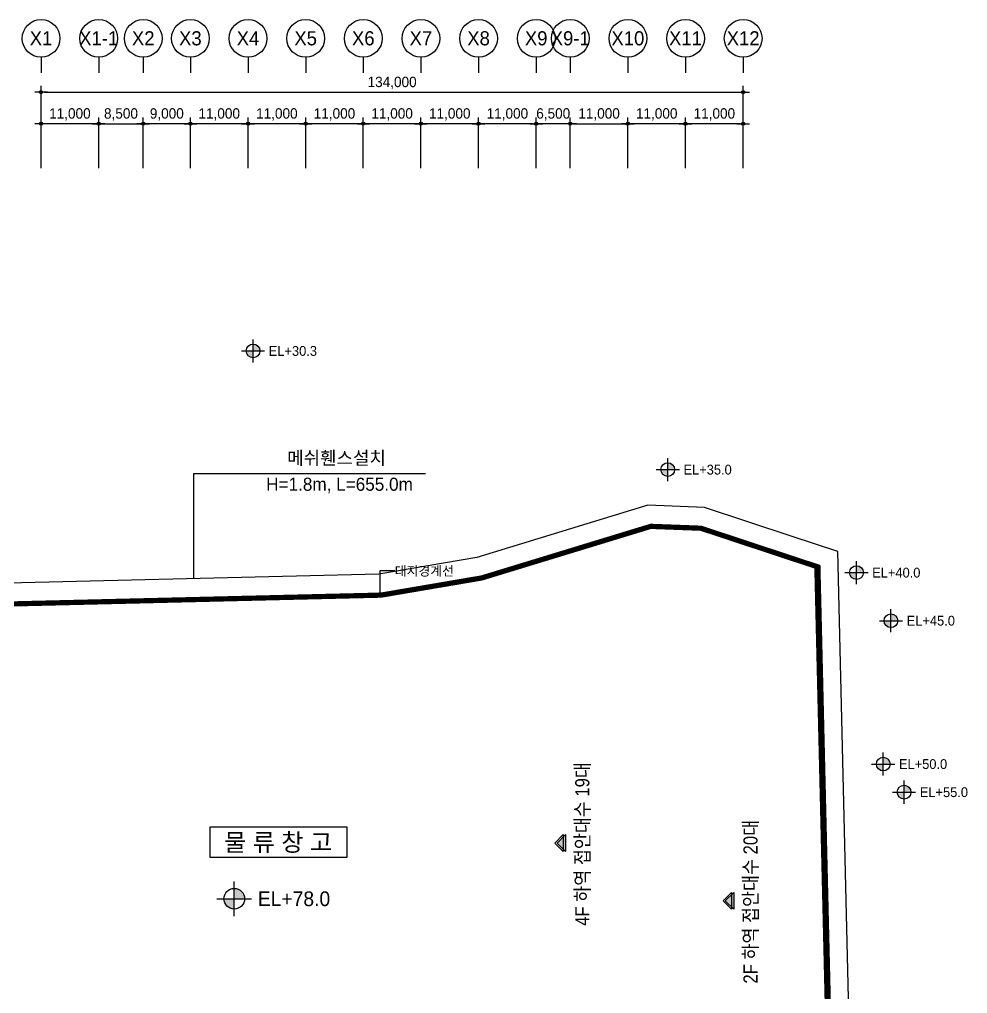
# Model space of a CAD drawing. Header units: millimetres. Extents: x 252236504 to 252719117, y 504208406 to 504547114.
# Drawn here: x 252418581 to 252599521, y 504361202 to 504547114 of the extents above; entities that cross this region are included whole.
import ezdxf
from ezdxf.enums import TextEntityAlignment as Align

# ---------------------------------------------------------------- set-up
doc = ezdxf.new("R2010")
doc.units = ezdxf.units.MM
doc.linetypes.add('DIVIDEX2', pattern=[2.5, 1, -0.5, 0, -0.5, 0, -0.5])
doc.linetypes.add('사무실2종$0$ACAD_ISO04W100', pattern=[30, 24, -3, 0, -3])
for name, color, linetype in [('4A.TEC DIM', 7, 'Continuous'), ('4A.TEC SITE', 1, 'DIVIDEX2'), ('4A.TEC TEXT', 7, 'Continuous'), ('4A.TEC TEXT 1', 3, 'Continuous'), ('4A.TEC TEXT 2', 3, 'Continuous'), ('4A.TEC 심볼', 7, 'Continuous')]:
    doc.layers.add(name, color=color, linetype=linetype)
doc.styles.add('GHS', font='malgun.ttf')
doc.styles.add('SAMOO', font='')
doc.styles.get("Standard").update_dxf_attribs({"font": ''})
doc.styles.add('나눔고딕', font='')
doc.styles.add('돋움', font='')
doc.styles.add('돋음체', font='')
doc.styles.add('울릉도L', font='')
doc.styles.get('SAMOO').set_extended_font_data('Dotum')
doc.styles.get('Standard').set_extended_font_data('Dotum')
doc.styles.get('나눔고딕').set_extended_font_data('Dotum')
doc.styles.get('돋움').set_extended_font_data('Dotum')
doc.styles.get('돋음체').set_extended_font_data('Dotum')
doc.styles.get('울릉도L').set_extended_font_data('Dotum')
doc.dimstyles.new('DIM_600(외부치수)', dxfattribs={"dimscale": 400, "dimtxt": 3.3, "dimasz": 1, "dimexe": 2, "dimexo": 2, "dimgap": 1, "dimtad": 1, "dimdec": 0, "dimdsep": 46, "dimlunit": 6, "dimtxsty": '나눔고딕', "dimblk1": 'DIMDOT', "dimblk2": 'DIMDOT', "dimsah": 1, "dimcen": 2.5, "dimdle": 1.5, "dimclrd": 8, "dimclre": 8, "dimclrt": 3, "dimadec": 0, "dimazin": 0, "dimtfac": 1, "dimtdec": 0, "dimtix": 1, "dimtmove": 2, "dimatfit": 3, "dimldrblk": 'DIMDOT', "dimfxl": 0, "dimtvp": 1, "dimtolj": 1, "dimtzin": 0, "dimarcsym": 0})

# ---------------------------------------------------------------- blocks, each defined once
blk = doc.blocks.new('FL-LEVEL1')
at = {"layer": '4A.TEC 심볼', "linetype": 'ByBlock'}
h = blk.add_hatch(color=256, dxfattribs=at)
h.paths.add_polyline_path([(295, 175), (295, 0), (470, 0, 0.414214)])
h.paths.add_polyline_path([(295, 0), (120, 0, 0.414214), (295, -175)])
for p, q in [((295, -295), (295, 295)), ((0, 0), (590, 0))]:
    blk.add_line(p, q, dxfattribs=at)
blk.add_circle((295, 0), 175, dxfattribs=at)
at = {"layer": '4A.TEC TEXT 2', "color": 3, "linetype": 'ByBlock', "style": 'SAMOO'}
blk.add_attdef('FL', text='', height=250, dxfattribs=at).set_placement((695, 0), align=Align.MIDDLE_LEFT)
blk = doc.blocks.new('DIMDOT')
at = {"color": 0}
blk.add_line((-2, 0), (2, 0), dxfattribs=at)
for radius in [0.5, 0.25]:
    blk.add_circle((0, 0), radius, dxfattribs=at)
blk = doc.blocks.new('*D83')
at = {"layer": '4A.TEC DIM', "color": 8, "lineweight": -2}
for p, q in [((252422702, 504518718), (252422702, 504534432)), ((252423302, 504533232), (252556102, 504533232)), ((252556702, 504518718), (252556702, 504534432))]:
    blk.add_line(p, q, dxfattribs=at)
at = {"layer": 'Defpoints', "color": 0}
for p in [(252556702, 504533232), (252422702, 504517518), (252556702, 504517518)]:
    blk.add_point(p, dxfattribs=at)
at = {"layer": '4A.TEC DIM', "color": 8, "lineweight": -2, "xscale": 600, "yscale": 600, "zscale": 600, "rotation": 180}
blk.add_blockref('DIMDOT', (252422702, 504533232), dxfattribs=at)
at = {"layer": '4A.TEC DIM', "color": 8, "lineweight": -2, "xscale": 600, "yscale": 600, "zscale": 600}
blk.add_blockref('DIMDOT', (252556702, 504533232), dxfattribs=at)
at = {"layer": '4A.TEC DIM', "color": 3, "insert": (252489702, 504535014), "char_height": 1980, "attachment_point": 5, "style": '나눔고딕'}
blk.add_mtext('\\A1;134,000', dxfattribs=at)
blk = doc.blocks.new('ccs122')
at = {"layer": '4A.TEC 심볼'}
blk.add_line((0, 8), (0, 3), dxfattribs=at)
blk.add_circle((0, 14), 6, dxfattribs=at)
at = {"layer": '4A.TEC TEXT 2', "color": 3, "style": 'GHS'}
blk.add_attdef('NO', text='', height=4.5, dxfattribs=at).set_placement((-0.01, 14.02), align=Align.MIDDLE_CENTER)
blk = doc.blocks.new('*D84')
at = {"layer": '4A.TEC DIM', "color": 8, "lineweight": -2}
for p, q in [((252545702, 504518718), (252545702, 504528416)), ((252556702, 504518718), (252556702, 504528416)), ((252556102, 504527216), (252546302, 504527216))]:
    blk.add_line(p, q, dxfattribs=at)
at = {"layer": 'Defpoints', "color": 0}
for p in [(252545702, 504527216), (252545702, 504517518), (252556702, 504517518)]:
    blk.add_point(p, dxfattribs=at)
at = {"layer": '4A.TEC DIM', "color": 8, "lineweight": -2, "xscale": 600, "yscale": 600, "zscale": 600, "rotation": 180}
blk.add_blockref('DIMDOT', (252545702, 504527216), dxfattribs=at)
at = {"layer": '4A.TEC DIM', "color": 8, "lineweight": -2, "xscale": 600, "yscale": 600, "zscale": 600}
blk.add_blockref('DIMDOT', (252556702, 504527216), dxfattribs=at)
at = {"layer": '4A.TEC DIM', "color": 3, "insert": (252551202, 504528998), "char_height": 1980, "attachment_point": 5, "style": '나눔고딕'}
blk.add_mtext('\\A1;11,000', dxfattribs=at)
blk = doc.blocks.new('*D93')
at = {"layer": '4A.TEC DIM', "color": 8, "lineweight": -2}
for p, q in [((252422702, 504518718), (252422702, 504528416)), ((252433702, 504518718), (252433702, 504528416)), ((252433102, 504527216), (252423302, 504527216))]:
    blk.add_line(p, q, dxfattribs=at)
at = {"layer": 'Defpoints', "color": 0}
for p in [(252422702, 504527216), (252422702, 504517518), (252433702, 504517518)]:
    blk.add_point(p, dxfattribs=at)
at = {"layer": '4A.TEC DIM', "color": 8, "lineweight": -2, "xscale": 600, "yscale": 600, "zscale": 600, "rotation": 180}
blk.add_blockref('DIMDOT', (252422702, 504527216), dxfattribs=at)
at = {"layer": '4A.TEC DIM', "color": 8, "lineweight": -2, "xscale": 600, "yscale": 600, "zscale": 600}
blk.add_blockref('DIMDOT', (252433702, 504527216), dxfattribs=at)
at = {"layer": '4A.TEC DIM', "color": 3, "insert": (252428202, 504528998), "char_height": 1980, "attachment_point": 5, "style": '나눔고딕'}
blk.add_mtext('\\A1;11,000', dxfattribs=at)
blk = doc.blocks.new('*D94')
at = {"layer": '4A.TEC DIM', "color": 8, "lineweight": -2}
for p, q in [((252442202, 504518718), (252442202, 504528416)), ((252451202, 504518718), (252451202, 504528416)), ((252450602, 504527216), (252442802, 504527216))]:
    blk.add_line(p, q, dxfattribs=at)
at = {"layer": 'Defpoints', "color": 0}
for p in [(252442202, 504527216), (252442202, 504517518), (252451202, 504517518)]:
    blk.add_point(p, dxfattribs=at)
at = {"layer": '4A.TEC DIM', "color": 8, "lineweight": -2, "xscale": 600, "yscale": 600, "zscale": 600, "rotation": 180}
blk.add_blockref('DIMDOT', (252442202, 504527216), dxfattribs=at)
at = {"layer": '4A.TEC DIM', "color": 8, "lineweight": -2, "xscale": 600, "yscale": 600, "zscale": 600}
blk.add_blockref('DIMDOT', (252451202, 504527216), dxfattribs=at)
at = {"layer": '4A.TEC DIM', "color": 3, "insert": (252446702, 504528998), "char_height": 1980, "attachment_point": 5, "style": '나눔고딕'}
blk.add_mtext('\\A1;9,000', dxfattribs=at)
blk = doc.blocks.new('*D95')
at = {"layer": '4A.TEC DIM', "color": 8, "lineweight": -2}
for p, q in [((252451202, 504518718), (252451202, 504528416)), ((252462202, 504518718), (252462202, 504528416)), ((252461602, 504527216), (252451802, 504527216))]:
    blk.add_line(p, q, dxfattribs=at)
at = {"layer": 'Defpoints', "color": 0}
for p in [(252451202, 504527216), (252451202, 504517518), (252462202, 504517518)]:
    blk.add_point(p, dxfattribs=at)
at = {"layer": '4A.TEC DIM', "color": 8, "lineweight": -2, "xscale": 600, "yscale": 600, "zscale": 600, "rotation": 180}
blk.add_blockref('DIMDOT', (252451202, 504527216), dxfattribs=at)
at = {"layer": '4A.TEC DIM', "color": 8, "lineweight": -2, "xscale": 600, "yscale": 600, "zscale": 600}
blk.add_blockref('DIMDOT', (252462202, 504527216), dxfattribs=at)
at = {"layer": '4A.TEC DIM', "color": 3, "insert": (252456702, 504528998), "char_height": 1980, "attachment_point": 5, "style": '나눔고딕'}
blk.add_mtext('\\A1;11,000', dxfattribs=at)
blk = doc.blocks.new('*D96')
at = {"layer": '4A.TEC DIM', "color": 8, "lineweight": -2}
for p, q in [((252462202, 504518718), (252462202, 504528416)), ((252473202, 504518718), (252473202, 504528416)), ((252472602, 504527216), (252462802, 504527216))]:
    blk.add_line(p, q, dxfattribs=at)
at = {"layer": 'Defpoints', "color": 0}
for p in [(252462202, 504527216), (252462202, 504517518), (252473202, 504517518)]:
    blk.add_point(p, dxfattribs=at)
at = {"layer": '4A.TEC DIM', "color": 8, "lineweight": -2, "xscale": 600, "yscale": 600, "zscale": 600, "rotation": 180}
blk.add_blockref('DIMDOT', (252462202, 504527216), dxfattribs=at)
at = {"layer": '4A.TEC DIM', "color": 8, "lineweight": -2, "xscale": 600, "yscale": 600, "zscale": 600}
blk.add_blockref('DIMDOT', (252473202, 504527216), dxfattribs=at)
at = {"layer": '4A.TEC DIM', "color": 3, "insert": (252467702, 504528998), "char_height": 1980, "attachment_point": 5, "style": '나눔고딕'}
blk.add_mtext('\\A1;11,000', dxfattribs=at)
blk = doc.blocks.new('*D97')
at = {"layer": '4A.TEC DIM', "color": 8, "lineweight": -2}
for p, q in [((252473202, 504518718), (252473202, 504528416)), ((252484202, 504518718), (252484202, 504528416)), ((252483602, 504527216), (252473802, 504527216))]:
    blk.add_line(p, q, dxfattribs=at)
at = {"layer": 'Defpoints', "color": 0}
for p in [(252473202, 504527216), (252473202, 504517518), (252484202, 504517518)]:
    blk.add_point(p, dxfattribs=at)
at = {"layer": '4A.TEC DIM', "color": 8, "lineweight": -2, "xscale": 600, "yscale": 600, "zscale": 600, "rotation": 180}
blk.add_blockref('DIMDOT', (252473202, 504527216), dxfattribs=at)
at = {"layer": '4A.TEC DIM', "color": 8, "lineweight": -2, "xscale": 600, "yscale": 600, "zscale": 600}
blk.add_blockref('DIMDOT', (252484202, 504527216), dxfattribs=at)
at = {"layer": '4A.TEC DIM', "color": 3, "insert": (252478702, 504528998), "char_height": 1980, "attachment_point": 5, "style": '나눔고딕'}
blk.add_mtext('\\A1;11,000', dxfattribs=at)
blk = doc.blocks.new('*D98')
at = {"layer": '4A.TEC DIM', "color": 8, "lineweight": -2}
for p, q in [((252484202, 504518718), (252484202, 504528416)), ((252495202, 504518718), (252495202, 504528416)), ((252494602, 504527216), (252484802, 504527216))]:
    blk.add_line(p, q, dxfattribs=at)
at = {"layer": 'Defpoints', "color": 0}
for p in [(252484202, 504527216), (252484202, 504517518), (252495202, 504517518)]:
    blk.add_point(p, dxfattribs=at)
at = {"layer": '4A.TEC DIM', "color": 8, "lineweight": -2, "xscale": 600, "yscale": 600, "zscale": 600, "rotation": 180}
blk.add_blockref('DIMDOT', (252484202, 504527216), dxfattribs=at)
at = {"layer": '4A.TEC DIM', "color": 8, "lineweight": -2, "xscale": 600, "yscale": 600, "zscale": 600}
blk.add_blockref('DIMDOT', (252495202, 504527216), dxfattribs=at)
at = {"layer": '4A.TEC DIM', "color": 3, "insert": (252489702, 504528998), "char_height": 1980, "attachment_point": 5, "style": '나눔고딕'}
blk.add_mtext('\\A1;11,000', dxfattribs=at)
blk = doc.blocks.new('*D99')
at = {"layer": '4A.TEC DIM', "color": 8, "lineweight": -2}
for p, q in [((252495202, 504518718), (252495202, 504528416)), ((252506202, 504518718), (252506202, 504528416)), ((252505602, 504527216), (252495802, 504527216))]:
    blk.add_line(p, q, dxfattribs=at)
at = {"layer": 'Defpoints', "color": 0}
for p in [(252495202, 504527216), (252495202, 504517518), (252506202, 504517518)]:
    blk.add_point(p, dxfattribs=at)
at = {"layer": '4A.TEC DIM', "color": 8, "lineweight": -2, "xscale": 600, "yscale": 600, "zscale": 600, "rotation": 180}
blk.add_blockref('DIMDOT', (252495202, 504527216), dxfattribs=at)
at = {"layer": '4A.TEC DIM', "color": 8, "lineweight": -2, "xscale": 600, "yscale": 600, "zscale": 600}
blk.add_blockref('DIMDOT', (252506202, 504527216), dxfattribs=at)
at = {"layer": '4A.TEC DIM', "color": 3, "insert": (252500702, 504528998), "char_height": 1980, "attachment_point": 5, "style": '나눔고딕'}
blk.add_mtext('\\A1;11,000', dxfattribs=at)
blk = doc.blocks.new('*D100')
at = {"layer": '4A.TEC DIM', "color": 8, "lineweight": -2}
for p, q in [((252506202, 504518718), (252506202, 504528416)), ((252517202, 504518718), (252517202, 504528416)), ((252516602, 504527216), (252506802, 504527216))]:
    blk.add_line(p, q, dxfattribs=at)
at = {"layer": 'Defpoints', "color": 0}
for p in [(252506202, 504527216), (252506202, 504517518), (252517202, 504517518)]:
    blk.add_point(p, dxfattribs=at)
at = {"layer": '4A.TEC DIM', "color": 8, "lineweight": -2, "xscale": 600, "yscale": 600, "zscale": 600, "rotation": 180}
blk.add_blockref('DIMDOT', (252506202, 504527216), dxfattribs=at)
at = {"layer": '4A.TEC DIM', "color": 8, "lineweight": -2, "xscale": 600, "yscale": 600, "zscale": 600}
blk.add_blockref('DIMDOT', (252517202, 504527216), dxfattribs=at)
at = {"layer": '4A.TEC DIM', "color": 3, "insert": (252511702, 504528998), "char_height": 1980, "attachment_point": 5, "style": '나눔고딕'}
blk.add_mtext('\\A1;11,000', dxfattribs=at)
blk = doc.blocks.new('*D101')
at = {"layer": '4A.TEC DIM', "color": 8, "lineweight": -2}
for p, q in [((252517202, 504518718), (252517202, 504528416)), ((252523702, 504518718), (252523702, 504528416)), ((252516602, 504527216), (252516002, 504527216)), ((252523702, 504527216), (252517202, 504527216)), ((252524302, 504527216), (252524902, 504527216))]:
    blk.add_line(p, q, dxfattribs=at)
at = {"layer": 'Defpoints', "color": 0}
for p in [(252517202, 504527216), (252517202, 504517518), (252523702, 504517518)]:
    blk.add_point(p, dxfattribs=at)
at = {"layer": '4A.TEC DIM', "color": 8, "lineweight": -2, "xscale": 600, "yscale": 600, "zscale": 600}
blk.add_blockref('DIMDOT', (252517202, 504527216), dxfattribs=at)
at = {"layer": '4A.TEC DIM', "color": 8, "lineweight": -2, "xscale": 600, "yscale": 600, "zscale": 600, "rotation": 180}
blk.add_blockref('DIMDOT', (252523702, 504527216), dxfattribs=at)
at = {"layer": '4A.TEC DIM', "color": 3, "insert": (252520452, 504528998), "char_height": 1980, "attachment_point": 5, "style": '나눔고딕'}
blk.add_mtext('\\A1;6,500', dxfattribs=at)
blk = doc.blocks.new('*D102')
at = {"layer": '4A.TEC DIM', "color": 8, "lineweight": -2}
for p, q in [((252534702, 504518718), (252534702, 504528416)), ((252545702, 504518718), (252545702, 504528416)), ((252545102, 504527216), (252535302, 504527216))]:
    blk.add_line(p, q, dxfattribs=at)
at = {"layer": 'Defpoints', "color": 0}
for p in [(252534702, 504527216), (252534702, 504517518), (252545702, 504517518)]:
    blk.add_point(p, dxfattribs=at)
at = {"layer": '4A.TEC DIM', "color": 8, "lineweight": -2, "xscale": 600, "yscale": 600, "zscale": 600, "rotation": 180}
blk.add_blockref('DIMDOT', (252534702, 504527216), dxfattribs=at)
at = {"layer": '4A.TEC DIM', "color": 8, "lineweight": -2, "xscale": 600, "yscale": 600, "zscale": 600}
blk.add_blockref('DIMDOT', (252545702, 504527216), dxfattribs=at)
at = {"layer": '4A.TEC DIM', "color": 3, "insert": (252540202, 504528998), "char_height": 1980, "attachment_point": 5, "style": '나눔고딕'}
blk.add_mtext('\\A1;11,000', dxfattribs=at)
blk = doc.blocks.new('*D107')
at = {"layer": '4A.TEC DIM', "color": 8, "lineweight": -2}
for p, q in [((252433702, 504518718), (252433702, 504528416)), ((252442202, 504518718), (252442202, 504528416)), ((252434302, 504527216), (252441602, 504527216))]:
    blk.add_line(p, q, dxfattribs=at)
at = {"layer": 'Defpoints', "color": 0}
for p in [(252442202, 504527216), (252433702, 504517518), (252442202, 504517518)]:
    blk.add_point(p, dxfattribs=at)
at = {"layer": '4A.TEC DIM', "color": 8, "lineweight": -2, "xscale": 600, "yscale": 600, "zscale": 600, "rotation": 180}
blk.add_blockref('DIMDOT', (252433702, 504527216), dxfattribs=at)
at = {"layer": '4A.TEC DIM', "color": 8, "lineweight": -2, "xscale": 600, "yscale": 600, "zscale": 600}
blk.add_blockref('DIMDOT', (252442202, 504527216), dxfattribs=at)
at = {"layer": '4A.TEC DIM', "color": 3, "insert": (252437952, 504528998), "char_height": 1980, "attachment_point": 5, "style": '나눔고딕'}
blk.add_mtext('\\A1;8,500', dxfattribs=at)
blk = doc.blocks.new('*D108')
at = {"layer": '4A.TEC DIM', "color": 8, "lineweight": -2}
for p, q in [((252523702, 504518718), (252523702, 504528416)), ((252534702, 504518718), (252534702, 504528416)), ((252524302, 504527216), (252534102, 504527216))]:
    blk.add_line(p, q, dxfattribs=at)
at = {"layer": 'Defpoints', "color": 0}
for p in [(252534702, 504527216), (252523702, 504517518), (252534702, 504517518)]:
    blk.add_point(p, dxfattribs=at)
at = {"layer": '4A.TEC DIM', "color": 8, "lineweight": -2, "xscale": 600, "yscale": 600, "zscale": 600, "rotation": 180}
blk.add_blockref('DIMDOT', (252523702, 504527216), dxfattribs=at)
at = {"layer": '4A.TEC DIM', "color": 8, "lineweight": -2, "xscale": 600, "yscale": 600, "zscale": 600}
blk.add_blockref('DIMDOT', (252534702, 504527216), dxfattribs=at)
at = {"layer": '4A.TEC DIM', "color": 3, "insert": (252529202, 504528998), "char_height": 1980, "attachment_point": 5, "style": '나눔고딕'}
blk.add_mtext('\\A1;11,000', dxfattribs=at)

msp = doc.modelspace()

# ---------------------------------------------------------------- hatches: boundary and pattern name
at = {"layer": '4A.TEC 심볼'}
for points in [[(252521188.38, 504389929.05), (252522789.53, 504388327.9), (252522789.53, 504391530.19)], [(252553290.03, 504378898.83), (252554891.17, 504377297.69), (252554891.17, 504380499.98)]]:
    msp.add_hatch(color=256, dxfattribs=at).paths.add_polyline_path(points)

# ---------------------------------------------------------------- linework, layer by layer
for points, elevation in [([(252496061.52, 504460367.65), (252451823.26, 504460367.65), (252451823.26, 504440390.08)], -43464.5), ([(252381108.38, 504329031.02), (252430115.07, 504302836.26), (252441186.28, 504296145.78), (252457827.52, 504284222.18), (252460190.57, 504283051.81), (252487819.59, 504280506.27), (252513323.38, 504286033.11), (252527950.36, 504286621), (252535530.57, 504287571.04), (252553203.39, 504281602.21), (252578670.02, 504283001.1), (252574798.32, 504445573.16), (252566072.73, 504448454.51), (252549350.73, 504453987.66), (252538531.93, 504454389.34), (252505873.65, 504444419.92), (252487189.26, 504441232.34), (252395330.96, 504439044.7)], -3333.33)]:
    msp.add_lwpolyline(points, dxfattribs=dict(elevation=elevation))
at = {"layer": '4A.TEC SITE', "color": 30, "linetype": '사무실2종$0$ACAD_ISO04W100', "ltscale": 300, "elevation": -3333.33}
msp.add_lwpolyline([(252383501.27, 504332287.54, 1200, 1200, 0), (252432093.65, 504306314.24, 1200, 1200, 0), (252443388.93, 504299488.36, 1200, 1200, 0), (252459893.55, 504287662.65, 1200, 1200, 0), (252461298.82, 504286966.64, 1200, 1200, 0), (252487573.81, 504284545.86, 1200, 1200, 0), (252512815.68, 504290015.93, 1200, 1200, 0), (252527620.74, 504290610.98, 1200, 1200, 0), (252535942.36, 504291653.94, 1200, 1200, 0), (252553753.34, 504285638.45, 1200, 1200, 0), (252574578.83, 504286782.4, 1200, 1200, 0), (252574578.83, 504286782.4, 1200, 1200, 0), (252570866.59, 504442659.04, 1000, 1000, 0), (252564817.32, 504444656.63, 1000, 1000, 0), (252548634.05, 504450011.51, 1000, 1000, 0), (252539056.08, 504450367.12, 1000, 1000, 0), (252506797.66, 504440519.76, 1000, 1000, 0), (252487575.25, 504437240.39, 1000, 1000, 0), (252396118.25, 504435062.32, 1000, 1000, 0)], format="xyseb", dxfattribs=at)
at = {"layer": '4A.TEC 심볼', "color": 1, "elevation": -3333.33}
msp.add_lwpolyline([(252490207.27, 504441847.83), (252487342.47, 504441847.83), (252487342.47, 504437278.48)], dxfattribs=at)
at = {"layer": '4A.TEC 심볼', "color": 1, "const_width": 512.37, "elevation": -3333.33}
msp.add_lwpolyline([(252487086.28, 504437278.48, 1), (252487598.65, 504437278.48, 1)], format="xyb", close=True, dxfattribs=at)
at = {"layer": '4A.TEC 심볼', "elevation": -1666.22}
msp.add_lwpolyline([(252454998.4, 504392992.02), (252481038.21, 504392992.02), (252481038.21, 504387142.02), (252454998.4, 504387142.02)], close=True, dxfattribs=at)
at = {"layer": '4A.TEC 심볼'}
for points, elevation in [([(252520761.41, 504389929.05), (252522362.56, 504391530.19), (252522362.56, 504388327.9), (252520761.41, 504389929.05)], -6666.67), ([(252521188.38, 504389929.05), (252522789.53, 504391530.19), (252522789.53, 504388327.9), (252521188.38, 504389929.05)], -6666.67), ([(252552863.06, 504378898.83), (252554464.2, 504380499.98), (252554464.2, 504377297.69), (252552863.06, 504378898.83)], -1666.67), ([(252553290.03, 504378898.83), (252554891.17, 504380499.98), (252554891.17, 504377297.69), (252553290.03, 504378898.83)], -1666.67)]:
    msp.add_lwpolyline(points, dxfattribs=dict(at, elevation=elevation))

# ---------------------------------------------------------------- block references
ref = msp.add_blockref('ccs122', (252422702.12, 504535114.15, -1666.67), dxfattribs=dict(at, xscale=599.99999729962, yscale=599.99999729962, zscale=599.99999729962))
ref.add_attrib('NO', 'X1', dxfattribs={"layer": '0', "color": 3, "height": 2700, "style": '울릉도L'}).set_placement((252422698.42, 504543524.9, -7666.67), align=Align.MIDDLE_CENTER)
ref = msp.add_blockref('ccs122', (252433702.12, 504535114.15, -1666.67), dxfattribs=dict(at, xscale=599.99999729962, yscale=599.99999729962, zscale=599.99999729962))
ref.add_attrib('NO', 'X1-1', dxfattribs={"layer": '0', "color": 3, "height": 2700, "style": '울릉도L'}).set_placement((252433698.42, 504543524.9, -7666.67), align=Align.MIDDLE_CENTER)
ref = msp.add_blockref('ccs122', (252442202.12, 504535114.15, 333.24), dxfattribs=dict(at, xscale=599.99999729962, yscale=599.99999729962, zscale=599.99999729962))
ref.add_attrib('NO', 'X2', dxfattribs={"layer": '0', "color": 3, "height": 2700, "style": '울릉도L'}).set_placement((252442198.42, 504543524.9, -5666.76), align=Align.MIDDLE_CENTER)
ref = msp.add_blockref('ccs122', (252451202.12, 504535114.15, -1666.67), dxfattribs=dict(at, xscale=599.99999729962, yscale=599.99999729962, zscale=599.99999729962))
ref.add_attrib('NO', 'X3', dxfattribs={"layer": '0', "color": 3, "height": 2700, "style": '울릉도L'}).set_placement((252451198.42, 504543524.9, -7666.67), align=Align.MIDDLE_CENTER)
ref = msp.add_blockref('ccs122', (252462202.12, 504535114.15, 333.24), dxfattribs=dict(at, xscale=599.99999729962, yscale=599.99999729962, zscale=599.99999729962))
ref.add_attrib('NO', 'X4', dxfattribs={"layer": '0', "color": 3, "height": 2700, "style": '울릉도L'}).set_placement((252462198.42, 504543524.9, -5666.76), align=Align.MIDDLE_CENTER)
ref = msp.add_blockref('ccs122', (252473202.12, 504535114.15, 333.24), dxfattribs=dict(at, xscale=599.99999729962, yscale=599.99999729962, zscale=599.99999729962))
ref.add_attrib('NO', 'X5', dxfattribs={"layer": '0', "color": 3, "height": 2700, "style": '울릉도L'}).set_placement((252473198.42, 504543524.9, -5666.76), align=Align.MIDDLE_CENTER)
ref = msp.add_blockref('ccs122', (252484202.12, 504535114.15, 333.24), dxfattribs=dict(at, xscale=599.99999729962, yscale=599.99999729962, zscale=599.99999729962))
ref.add_attrib('NO', 'X6', dxfattribs={"layer": '0', "color": 3, "height": 2700, "style": '울릉도L'}).set_placement((252484198.42, 504543524.9, -5666.76), align=Align.MIDDLE_CENTER)
ref = msp.add_blockref('ccs122', (252495202.12, 504535114.16, 333.24), dxfattribs=dict(at, xscale=599.99999729962, yscale=599.99999729962, zscale=599.99999729962))
ref.add_attrib('NO', 'X7', dxfattribs={"layer": '0', "color": 3, "height": 2700, "style": '울릉도L'}).set_placement((252495198.42, 504543524.91, -5666.76), align=Align.MIDDLE_CENTER)
ref = msp.add_blockref('ccs122', (252506202.12, 504535114.16, 333.24), dxfattribs=dict(at, xscale=599.99999729962, yscale=599.99999729962, zscale=599.99999729962))
ref.add_attrib('NO', 'X8', dxfattribs={"layer": '0', "color": 3, "height": 2700, "style": '울릉도L'}).set_placement((252506198.42, 504543524.91, -5666.76), align=Align.MIDDLE_CENTER)
ref = msp.add_blockref('ccs122', (252517202.12, 504535114.16, 333.24), dxfattribs=dict(at, xscale=599.99999729962, yscale=599.99999729962, zscale=599.99999729962))
ref.add_attrib('NO', 'X9', dxfattribs={"layer": '0', "color": 3, "height": 2700, "style": '울릉도L'}).set_placement((252517198.42, 504543524.91, -5666.76), align=Align.MIDDLE_CENTER)
ref = msp.add_blockref('ccs122', (252523702.12, 504535114.16, 333.24), dxfattribs=dict(at, xscale=599.99999729962, yscale=599.99999729962, zscale=599.99999729962))
ref.add_attrib('NO', 'X9-1', dxfattribs={"layer": '0', "color": 3, "height": 2700, "style": '울릉도L'}).set_placement((252523698.42, 504543524.91, -5666.76), align=Align.MIDDLE_CENTER)
ref = msp.add_blockref('ccs122', (252534702.12, 504535114.15, -1666.67), dxfattribs=dict(at, xscale=599.99999729962, yscale=599.99999729962, zscale=599.99999729962))
ref.add_attrib('NO', 'X10', dxfattribs={"layer": '0', "color": 3, "height": 2700, "style": '울릉도L'}).set_placement((252534698.42, 504543524.9, -7666.67), align=Align.MIDDLE_CENTER)
ref = msp.add_blockref('ccs122', (252545702.12, 504535114.15, 333.24), dxfattribs=dict(at, xscale=599.99999729962, yscale=599.99999729962, zscale=599.99999729962))
ref.add_attrib('NO', 'X11', dxfattribs={"layer": '0', "color": 3, "height": 2700, "style": '울릉도L'}).set_placement((252545698.42, 504543524.9, -5666.76), align=Align.MIDDLE_CENTER)
ref = msp.add_blockref('ccs122', (252556702.12, 504535114.15, 333.24), dxfattribs=dict(at, xscale=599.99999729962, yscale=599.99999729962, zscale=599.99999729962))
ref.add_attrib('NO', 'X12', dxfattribs={"layer": '0', "color": 3, "height": 2700, "style": '울릉도L'}).set_placement((252556698.42, 504543524.9, -5666.76), align=Align.MIDDLE_CENTER)
at = {"layer": '4A.TEC 심볼', "color": 3, "linetype": 'ByBlock'}
ref = msp.add_blockref('FL-LEVEL1', (252460942.59, 504483849.61, 28633.33), dxfattribs=dict(at, xscale=7.500000000000486, yscale=7.500000000000486, zscale=7.500000000000486))
ref.add_attrib('FL', 'EL+30.3', dxfattribs={"layer": '4A.TEC TEXT 1', "color": 3, "linetype": 'ByBlock', "height": 1875, "style": 'SAMOO'}).set_placement((252466155.09, 504483849.61, 28633.33), align=Align.MIDDLE_LEFT)
ref = msp.add_blockref('FL-LEVEL1', (252540100.67, 504461194.83, 33333.33), dxfattribs=dict(at, xscale=7.500000000000486, yscale=7.500000000000486, zscale=7.500000000000486))
ref.add_attrib('FL', 'EL+35.0', dxfattribs={"layer": '4A.TEC TEXT 1', "color": 3, "linetype": 'ByBlock', "height": 1875, "style": 'SAMOO'}).set_placement((252545313.17, 504461194.83, 33333.33), align=Align.MIDDLE_LEFT)
ref = msp.add_blockref('FL-LEVEL1', (252576114.97, 504441531.79, 33333.33), dxfattribs=dict(at, xscale=7.500000000000486, yscale=7.500000000000486, zscale=7.500000000000486))
ref.add_attrib('FL', 'EL+40.0', dxfattribs={"layer": '4A.TEC TEXT 1', "color": 3, "linetype": 'ByBlock', "height": 1875, "style": 'SAMOO'}).set_placement((252581327.47, 504441531.79, 33333.33), align=Align.MIDDLE_LEFT)
ref = msp.add_blockref('FL-LEVEL1', (252582701.81, 504432359.34, 43333.33), dxfattribs=dict(at, xscale=7.500000000000486, yscale=7.500000000000486, zscale=7.500000000000486))
ref.add_attrib('FL', 'EL+45.0', dxfattribs={"layer": '4A.TEC TEXT 1', "color": 3, "linetype": 'ByBlock', "height": 1875, "style": 'SAMOO'}).set_placement((252587914.31, 504432359.34, 43333.33), align=Align.MIDDLE_LEFT)
ref = msp.add_blockref('FL-LEVEL1', (252581220.93, 504405000.46, 48333.33), dxfattribs=dict(at, xscale=7.500000000000486, yscale=7.500000000000486, zscale=7.500000000000486))
ref.add_attrib('FL', 'EL+50.0', dxfattribs={"layer": '4A.TEC TEXT 1', "color": 3, "linetype": 'ByBlock', "height": 1875, "style": 'SAMOO'}).set_placement((252586433.43, 504405000.46, 48333.33), align=Align.MIDDLE_LEFT)
ref = msp.add_blockref('FL-LEVEL1', (252585197.98, 504399634.43, 53333.33), dxfattribs=dict(at, xscale=7.500000000000486, yscale=7.500000000000486, zscale=7.500000000000486))
ref.add_attrib('FL', 'EL+55.0', dxfattribs={"layer": '4A.TEC TEXT 1', "color": 3, "linetype": 'ByBlock', "height": 1875, "style": 'SAMOO'}).set_placement((252590410.48, 504399634.43, 53333.33), align=Align.MIDDLE_LEFT)
ref = msp.add_blockref('FL-LEVEL1', (252456252.9, 504379289.53, -1666.22), dxfattribs=dict(at, xscale=11.25000000000073, yscale=11.25000000000073, zscale=11.25000000000073))
ref.add_attrib('FL', 'EL+78.0', dxfattribs={"layer": '4A.TEC TEXT 1', "color": 3, "linetype": 'ByBlock', "height": 2812.5, "style": 'SAMOO'}).set_placement((252464071.65, 504379289.53, -1666.22), align=Align.MIDDLE_LEFT)

# ---------------------------------------------------------------- texts
for s, p in [('메쉬휀스설치', (252479094.97, 504461411.96, -43464.5)), ('H=1.8m, L=655.0m', (252479659.73, 504456409.57, -43464.5))]:
    msp.add_text(s, height=2500).set_placement(p, align=Align.BOTTOM_CENTER)
at = {"layer": '4A.TEC TEXT', "style": '돋움'}
msp.add_text('대지경계선', height=1800, dxfattribs=at).set_placement((252490207.27, 504441847.83, -3333.33), align=Align.MIDDLE_LEFT)
at = {"layer": '4A.TEC TEXT', "style": '돋움', "width": 0.9}
for s, p in [('4F 하역 접안대수 19대', (252525998.21, 504389747.75, -6666.67)), ('2F 하역 접안대수 20대', (252558099.86, 504378717.53, -1666.67))]:
    msp.add_text(s, height=2700, rotation=90, dxfattribs=at).set_placement(p, align=Align.MIDDLE_CENTER)
at = {"layer": '4A.TEC TEXT', "color": 3, "style": '돋음체'}
msp.add_text('물 류 창 고', height=3375, dxfattribs=at).set_placement((252467941.8, 504390059.6, -1666.22), align=Align.MIDDLE_CENTER)

# ---------------------------------------------------------------- dimensions: what is measured, and where the dimension line sits
at = {"layer": '4A.TEC DIM'}
for base, p1, p2, picture, middle in [((252556702.12, 504533231.53, -1666.67), (252422702.12, 504517518.37, -1666.67), (252556702.12, 504517518.37, -1666.67), '*D83', (252489702.12, 504535013.62, -1666.67)), ((252422702.12, 504527216.26, -1666.67), (252433702.12, 504517518.37, -1666.67), (252422702.12, 504517518.37, -1666.67), '*D93', (252428202.12, 504528998.35, -1666.67)), ((252442202.12, 504527216.26, -1666.67), (252451202.12, 504517518.37, -1666.67), (252442202.12, 504517518.37, -1666.67), '*D94', (252446702.12, 504528998.35, -1666.67)), ((252451202.12, 504527216.26, -1666.67), (252462202.12, 504517518.37, -1666.67), (252451202.12, 504517518.37, -1666.67), '*D95', (252456702.12, 504528998.35, -1666.67)), ((252462202.12, 504527216.26, -1666.67), (252473202.12, 504517518.37, -1666.67), (252462202.12, 504517518.37, -1666.67), '*D96', (252467702.12, 504528998.35, -1666.67)), ((252473202.12, 504527216.26, -1666.67), (252484202.12, 504517518.37, -1666.67), (252473202.12, 504517518.37, -1666.67), '*D97', (252478702.12, 504528998.35, -1666.67)), ((252484202.12, 504527216.26, -1666.67), (252495202.12, 504517518.37, -1666.67), (252484202.12, 504517518.37, -1666.67), '*D98', (252489702.12, 504528998.35, -1666.67)), ((252495202.12, 504527216.26, -1666.67), (252506202.12, 504517518.37, -1666.67), (252495202.12, 504517518.37, -1666.67), '*D99', (252500702.12, 504528998.35, -1666.67)), ((252506202.12, 504527216.26, -1666.67), (252517202.12, 504517518.37, -1666.67), (252506202.12, 504517518.37, -1666.67), '*D100', (252511702.12, 504528998.35, -1666.67)), ((252517202.12, 504527216.26, -1666.67), (252523702.12, 504517518.37, -1666.67), (252517202.12, 504517518.37, -1666.67), '*D101', (252520452.12, 504528998.35, -1666.67)), ((252534702.12, 504527216.26, -1666.67), (252545702.12, 504517518.37, -1666.67), (252534702.12, 504517518.37, -1666.67), '*D102', (252540202.12, 504528998.35, -1666.67)), ((252545702.12, 504527216.26, -1666.67), (252556702.12, 504517518.37, -1666.67), (252545702.12, 504517518.37, -1666.67), '*D84', (252551202.12, 504528998.35, -1666.67))]:
    dim = msp.add_linear_dim(base=base, p1=p1, p2=p2, dimstyle='DIM_600(외부치수)', override={"dimscale": 600, "dimdec": 1, "dimblk1": 'DIMDOT', "dimblk2": 'DIMDOT'}, dxfattribs=at)
    dim.commit()
    dim.dimension.update_dxf_attribs({"geometry": picture, "text_midpoint": middle})
for base, p1, p2, picture, middle in [((252442202.12, 504527216.26, -1666.67), (252433702.12, 504517518.37, -1666.67), (252442202.12, 504517518.37, -1666.67), '*D107', (252437952.12, 504528998.35, -1666.67)), ((252534702.12, 504527216.26, -1666.67), (252523702.12, 504517518.37, -1666.67), (252534702.12, 504517518.37, -1666.67), '*D108', (252529202.12, 504528998.35, -1666.67))]:
    dim = msp.add_linear_dim(base=base, p1=p1, p2=p2, angle=180, dimstyle='DIM_600(외부치수)', override={"dimscale": 600, "dimdec": 1, "dimblk1": 'DIMDOT', "dimblk2": 'DIMDOT'}, dxfattribs=at)
    dim.commit()
    dim.dimension.update_dxf_attribs({"geometry": picture, "text_midpoint": middle})

doc.saveas('drawing.dxf')
